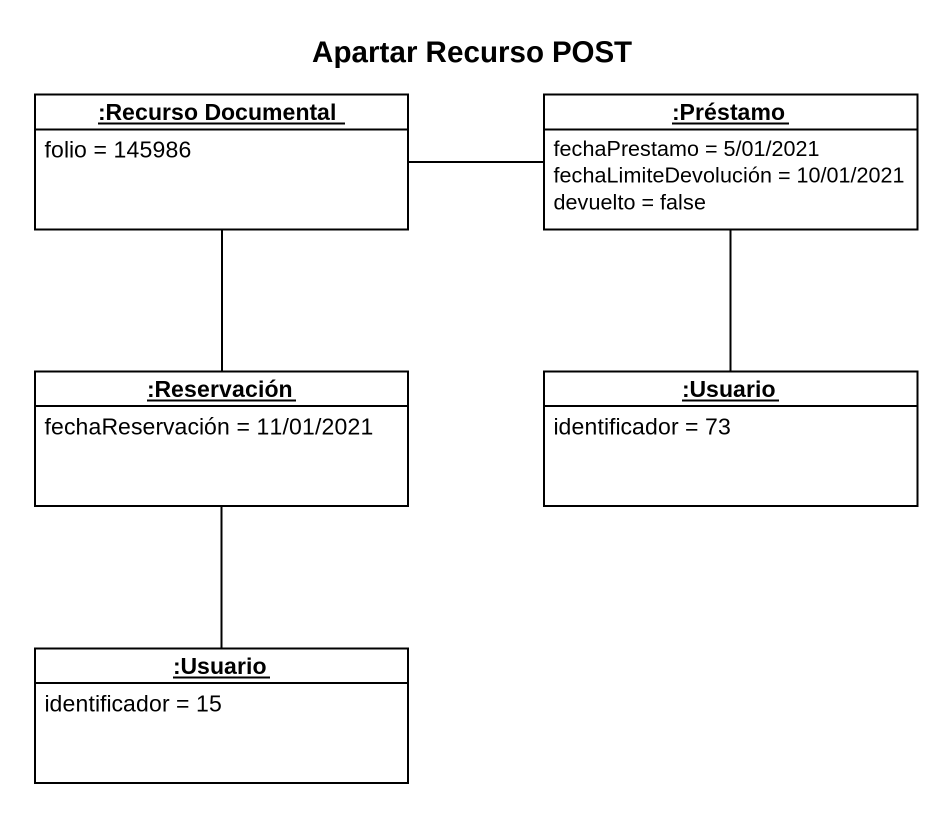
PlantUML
@startuml
title Apartar Recurso POST
hide circle
hide empty members
object ":Recurso Documental" as Recurso_Documental {
  folio = 145986
}
object ":Préstamo" as Préstamo {
  fechaPrestamo = 5/01/2021
  fechaLimiteDevolución = 10/01/2021
  devuelto = false
}
object ":Reservación" as Reservación {
  fechaReservación = 11/01/2021
}
object ":Usuario" as Usuario {
  identificador = 73
}
object ":Usuario" as Usuario_2 {
  identificador = 15
}
Recurso_Documental -right- Préstamo
Recurso_Documental -- Reservación
Usuario -up- Préstamo
Usuario_2 -up- Reservación
@enduml
